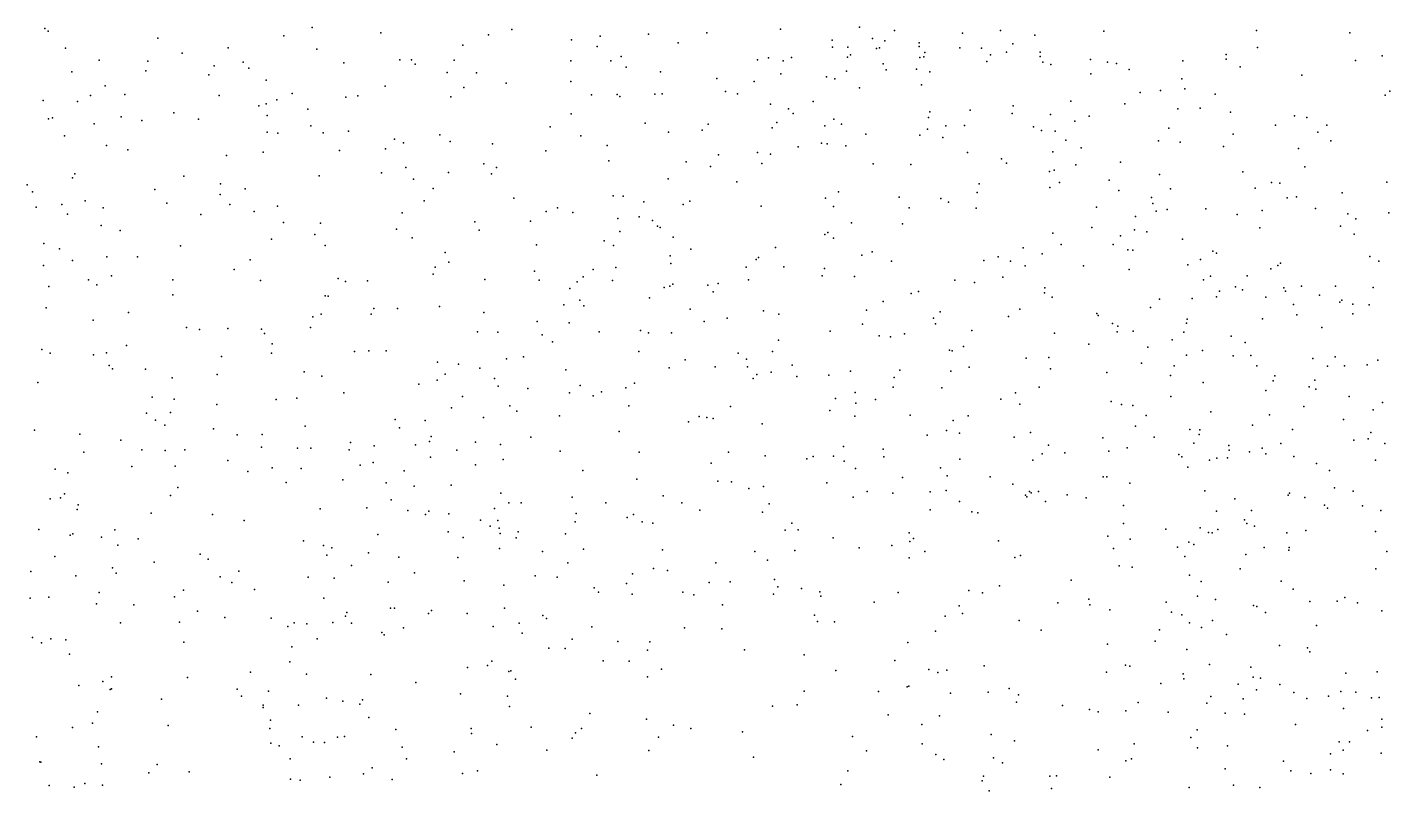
# Model space of a CAD drawing. Header units: metres. Extents: x -25 to 25, y -27.7 to 27.8.
# Drawn here: x 2.909 to 6.004, y 12.156 to 13.889 of the extents above; entities that cross this region are included whole.
import ezdxf

# ---------------------------------------------------------------- set-up
doc = ezdxf.new("R2010")
doc.units = ezdxf.units.M

msp = doc.modelspace()

# ---------------------------------------------------------------- linework, layer by layer
for p in [(2.9491, 13.8867, -1.315), (2.9563, 13.88, -6.9092), (3.2056, 13.8641, 3.1676), (3.4916, 13.8694, 14.7451), (3.556, 13.8885, 6.9122), (3.712, 13.8769, 6.7086), (3.9569, 13.8717, -13.3739), (4.0099, 13.8845, -23.0332), (4.2106, 13.8687, -16.7471), (4.3199, 13.8732, -16.1871), (4.4528, 13.8767, -20.9929), (4.6202, 13.8848, -15.0529), (4.7995, 13.8892, 5.5616), (4.8286, 13.864, 14.134), (4.8789, 13.8816, -14.4984), (5.0331, 13.8759, -11.935), (5.1195, 13.8817, -21.0489), (5.1973, 13.8712, -21.5835), (5.3545, 13.8806, 3.1834), (5.7012, 13.8816, 13.8507), (5.913, 13.8766, 17.9366), (2.9961, 13.8416, -3.0189), (3.3654, 13.8423, -0.6216), (3.5665, 13.8395, -0.5478), (3.8984, 13.8489, -24.4534), (4.1453, 13.861, -21.5518), (4.2034, 13.8456, -21.3371), (4.3871, 13.8535, -8.5293), (4.7371, 13.86, 14.3013), (4.7382, 13.8439, 16.9127), (4.773, 13.844, -13.8236), (4.8375, 13.841, -14.7767), (4.8449, 13.8424, 3.1187), (4.857, 13.8585, -20.6496), (4.9346, 13.8454, 16.1798), (4.9348, 13.8536, -20.0792), (5.0271, 13.8428, -22.8588), (5.0762, 13.8419, 3.1427), (5.1332, 13.8329, -17.0422), (5.1473, 13.8517, -22.5092), (5.7035, 13.843, 16.4203), (3.0724, 13.8146, -0.8419), (3.1831, 13.8119, 5.3925), (3.2608, 13.8304, -25.2023), (3.3994, 13.8103, 6.9823), (3.6282, 13.8083, -6.7282), (3.7552, 13.815, 6.5611), (3.7814, 13.8156, -16.6353), (3.7904, 13.8058, -13.5459), (3.879, 13.8145, 6.4279), (4.1433, 13.8129, -16.3597), (4.2345, 13.8133, -22.3228), (4.2582, 13.8229, 0.0606), (4.5673, 13.8154, -15.3124), (4.5926, 13.8195, 14.5001), (4.6256, 13.8132, 16.7693), (4.6448, 13.8205, 5.1268), (4.7718, 13.8216, 5.2173), (4.7787, 13.8263, -20.315), (4.8527, 13.806, 17.1376), (4.936, 13.8208, -14.1048), (4.9457, 13.8219, -8.6213), (4.9475, 13.832, 1.7226), (5.0886, 13.8114, 16.1028), (5.0967, 13.8268, -20.7097), (5.2093, 13.8231, 17.459), (5.2098, 13.8328, -22.2973), (5.2155, 13.81, -11.3068), (5.2341, 13.8043, -22.9286), (5.3243, 13.8163, -21.1952), (5.3622, 13.8097, -21.7736), (5.3827, 13.8072, -22.453), (5.5335, 13.8132, -16.9249), (5.6318, 13.827, 2.0505), (5.6321, 13.817, -19.9661), (5.9259, 13.8138, 14.4232), (5.9862, 13.8241, 14.6442), (3.0102, 13.7879, -0.3855), (3.1781, 13.7905, -6.7685), (3.3217, 13.7811, -16.645), (3.3332, 13.8015, -13.9552), (3.4121, 13.7965, 3.0981), (3.8627, 13.7866, -20.7724), (3.929, 13.786, 14.8187), (4.2694, 13.7989, -20.599), (4.3476, 13.7877, 14.7125), (4.4753, 13.7732, 14.627), (4.6203, 13.7832, 16.3309), (4.7245, 13.777, -12.443), (4.7431, 13.772, 1.1464), (4.7694, 13.7899, -8.8341), (4.8596, 13.7929, 5.7147), (4.9285, 13.7943, 5.4945), (4.9591, 13.788, 17.2775), (5.3244, 13.7837, 17.6283), (5.4116, 13.7935, -22.1536), (5.531, 13.772, 13.8396), (5.6635, 13.7994, 3.2559), (5.8038, 13.7807, 14.053), (3.086, 13.7561, -13.1784), (3.4519, 13.7693, -24.9918), (3.7221, 13.7557, -16.9154), (3.9003, 13.7525, 2.9629), (3.9968, 13.7626, -0.2828), (4.1433, 13.7658, 2.9749), (4.4952, 13.7436, -12.8333), (4.56, 13.7662, -8.7127), (4.7995, 13.7516, -8.3327), (4.94, 13.7585, -17.0066), (5.4368, 13.741, 17.7575), (5.4832, 13.7457, -21.5091), (5.5379, 13.7493, -21.9072), (6.0036, 13.7442, -10.0565), (2.9448, 13.7226, -5.3777), (3.0232, 13.7209, 3.2687), (3.0529, 13.7345, 14.819), (3.1303, 13.7365, 7.1377), (3.3447, 13.7345, 14.8129), (3.4347, 13.7112, -6.6725), (3.4516, 13.7157, 6.8432), (3.4761, 13.7241, -16.5112), (3.511, 13.7385, -16.888), (3.6327, 13.7304, -24.7707), (3.6597, 13.7336, -5.8108), (3.8711, 13.7315, 5.0898), (4.1905, 13.7357, 6.1598), (4.2487, 13.7362, -23.6957), (4.2547, 13.7317, -23.9142), (4.3346, 13.7371, 6.0975), (4.3511, 13.7384, -15.9869), (4.5224, 13.7379, -16.9268), (4.5969, 13.7147, 5.9306), (4.694, 13.7203, 17.1037), (5.1482, 13.7108, 13.8558), (5.2792, 13.7214, 16.0512), (5.402, 13.7157, -10.6934), (5.6071, 13.7371, 17.8708), (5.993, 13.7347, 3.4035), (2.9573, 13.6813, 5.4465), (2.966, 13.6839, -16.2052), (3.1221, 13.6861, -25.3615), (3.2419, 13.6953, 3.2278), (3.2979, 13.6806, 5.3039), (3.4538, 13.6888, -13.7096), (3.5466, 13.7033, 3.0799), (4.1442, 13.693, -23.2533), (4.6377, 13.7042, 0.5601), (4.6484, 13.6933, 3.1237), (4.7409, 13.6809, 1.5047), (4.9561, 13.6842, 5.6121), (4.9588, 13.697, 13.9871), (5.0505, 13.7009, 5.3218), (5.1462, 13.6936, -14.2892), (5.233, 13.6914, -20.4866), (5.321, 13.6874, 13.7863), (5.5225, 13.7043, -22.7655), (5.5733, 13.7058, -22.5551), (5.642, 13.6967, -22.1327), (5.787, 13.6883, 17.9672), (5.8156, 13.6844, 14.2103), (3.061, 13.67, -3.9542), (3.1695, 13.6778, -16.7574), (3.454, 13.6514, -5.7209), (3.478, 13.6487, 14.8597), (3.5532, 13.6652, 6.6074), (3.5808, 13.6495, -0.2022), (3.6385, 13.6532, 14.8472), (4.097, 13.6631, -0.0674), (4.3127, 13.6718, -13.3714), (4.3654, 13.651, -22.4195), (4.4421, 13.6554, 5.9728), (4.4557, 13.6694, 16.538), (4.6007, 13.6611, 14.518), (4.6116, 13.6728, -12.6189), (4.7206, 13.6651, 14.3695), (4.7585, 13.669, 16.051), (4.9535, 13.6577, -14.9487), (4.9954, 13.6655, 17.4688), (5.0379, 13.6663, -12.1676), (5.1942, 13.6635, 2.0288), (5.2123, 13.6551, -20.254), (5.2435, 13.6536, -10.8988), (5.2884, 13.6764, 3.2262), (5.5022, 13.6601, 3.2526), (5.7444, 13.667, 13.9567), (5.84, 13.651, -16.7049), (5.8608, 13.667, 16.3461), (2.9934, 13.6429, -3.1662), (3.0888, 13.6209, 14.9313), (3.7433, 13.6349, -6.004), (3.7632, 13.6266, -21.2717), (3.8463, 13.6452, -24.6338), (3.8692, 13.6295, 6.1533), (3.9655, 13.6245, -21.3541), (4.1665, 13.6429, 5.0948), (4.2259, 13.6209, -22.6073), (4.6601, 13.6181, 5.0472), (4.7128, 13.6259, 1.3013), (4.726, 13.6249, -16.9745), (4.768, 13.6203, 17.3144), (4.8136, 13.6464, 14.2033), (4.9362, 13.644, 15.9629), (4.9883, 13.6387, 5.1394), (5.2677, 13.6328, -16.9792), (5.4783, 13.6312, 5.3555), (5.5274, 13.6282, 16.1049), (5.6258, 13.6184, -20.8687), (5.6482, 13.6468, -21.122), (5.8698, 13.6316, -10.1843), (3.1374, 13.6107, -3.7421), (3.3613, 13.5978, -25.1226), (3.4446, 13.6059, 6.7081), (3.6182, 13.6094, 6.392), (3.7229, 13.6131, 5.0993), (4.0867, 13.6085, -21.0607), (4.2299, 13.5863, -13.1468), (4.479, 13.5994, 16.9953), (4.5675, 13.6048, 16.1299), (4.5971, 13.6011, -22.9503), (5.0443, 13.6052, -13.8371), (5.1218, 13.5908, 17.6525), (5.2386, 13.6065, -11.1259), (5.3024, 13.6158, 5.4285), (5.796, 13.6143, -21.9709), (3.0174, 13.5562, 7.1149), (3.7135, 13.5587, -6.5446), (3.769, 13.5706, -17.1134), (3.8654, 13.5595, 5.0753), (3.9458, 13.5791, 3.0501), (3.9636, 13.5566, -16.2558), (3.9748, 13.5707, -20.8765), (4.4053, 13.5836, 16.4192), (4.4605, 13.5731, 16.2454), (4.5773, 13.5802, -15.4148), (4.8305, 13.5789, -12.4688), (4.9161, 13.5777, 3.193), (5.1331, 13.5804, 15.9081), (5.2307, 13.5617, 17.7614), (5.2413, 13.5647, -11.9595), (5.2903, 13.577, 15.9333), (5.3922, 13.583, 5.2056), (5.4808, 13.5553, -20.0742), (5.6698, 13.5609, 2.2097), (5.8111, 13.5725, -21.6993), (2.909, 13.5318, -16.7752), (3.0114, 13.5472, 5.35), (3.2644, 13.5513, -16.1998), (3.3479, 13.5334, 6.8047), (3.5718, 13.5523, -16.3333), (3.7862, 13.5446, -6.2185), (4.3647, 13.5449, 16.7821), (4.5208, 13.5384, -12.7946), (5.0712, 13.5339, 3.2381), (5.2314, 13.5253, 13.7299), (5.2533, 13.5366, -23.298), (5.3666, 13.5423, 17.8569), (5.6978, 13.5236, 5.1498), (5.7354, 13.5365, 18.0349), (5.7541, 13.535, 3.3414), (5.9967, 13.5375, 18.1026), (2.9207, 13.5156, 3.4208), (3.0408, 13.4954, -3.5414), (3.1985, 13.5209, -5.5525), (3.347, 13.5097, 0.1952), (3.4038, 13.5227, -13.4015), (3.8107, 13.4954, -21.0874), (3.8313, 13.5228, -0.1125), (4.0138, 13.5015, 5.9816), (4.2396, 13.5064, 5.0733), (4.2628, 13.5059, 0.1895), (4.3092, 13.4929, -12.9755), (4.4136, 13.4947, 3.1428), (4.7218, 13.501, 17.4126), (4.7517, 13.5153, 15.9143), (4.8896, 13.5034, 5.0334), (4.9838, 13.5001, 17.6198), (5.0666, 13.5143, 13.8306), (5.3886, 13.5184, -14.2341), (5.4623, 13.5024, 5.4423), (5.5053, 13.5226, -10.4955), (5.7703, 13.5021, 5.5102), (5.7916, 13.5043, -22.6852), (5.8956, 13.5131, -22.2801), (2.929, 13.4805, -3.3254), (2.9872, 13.4866, 15.0472), (3.0007, 13.4651, -4.19), (3.0812, 13.4791, 3.3908), (3.2259, 13.4897, -25.2546), (3.3034, 13.4643, 3.3178), (3.369, 13.4869, 5.2066), (3.4244, 13.4711, 6.5562), (3.4775, 13.4834, -17.0616), (3.7606, 13.4679, -16.2435), (4.0873, 13.471, -16.0441), (4.113, 13.4796, 14.8288), (4.1481, 13.469, -22.8986), (4.3988, 13.4869, 14.7175), (4.5762, 13.4831, 15.9916), (4.7403, 13.4822, 3.2046), (4.9122, 13.479, -13.596), (5.0011, 13.492, -15.0761), (5.0644, 13.4784, -12.3259), (5.3379, 13.4808, -14.0011), (5.4657, 13.4889, -20.2945), (5.4732, 13.4718, -16.8642), (5.4982, 13.4755, -23.197), (5.586, 13.4773, 13.7821), (5.6567, 13.4638, -23.0307), (5.7139, 13.4735, 16.1626), (5.8348, 13.4774, -20.9202), (5.9087, 13.4658, 14.5614), (6.0014, 13.4681, 3.4926), (3.0772, 13.4391, 0.2869), (3.4909, 13.4458, -6.5175), (3.575, 13.4442, 0.1572), (3.7475, 13.431, 6.0418), (3.9257, 13.4477, 14.8971), (4.0523, 13.4491, 0.0204), (4.2504, 13.4547, 3.1362), (4.2989, 13.4591, -24.1254), (4.3289, 13.4508, 16.9547), (4.3401, 13.4379, 5.8771), (4.3465, 13.4344, 16.2101), (4.7812, 13.4455, 0.728), (4.8972, 13.4432, 5.6155), (5.3269, 13.4348, 3.3028), (5.4262, 13.4597, 15.9393), (5.7087, 13.4342, 14.1265), (5.8916, 13.4378, 5.1527), (5.9266, 13.4546, -16.6563), (3.12, 13.4275, -16.7393), (3.4639, 13.4084, -5.8288), (3.5625, 13.419, 3.257), (3.7834, 13.4115, 3.2067), (3.9354, 13.4287, 3.1531), (4.2195, 13.4042, -17.0425), (4.2552, 13.4252, 16.5907), (4.3763, 13.4129, 5.04), (4.7203, 13.4187, 1.1424), (4.7277, 13.4236, -15.3601), (4.74, 13.4107, 5.6916), (5.2382, 13.4219, -14.8968), (5.3924, 13.4158, -11.3441), (5.4236, 13.4297, -11.6834), (5.4517, 13.425, -14.6381), (5.5327, 13.4085, -14.3835), (5.9229, 13.4192, -21.203), (2.9469, 13.3981, 5.2995), (2.9819, 13.3859, 3.4814), (3.2569, 13.3931, 15.0786), (3.5853, 13.3938, -6.0394), (3.8583, 13.3781, 5.0193), (4.0658, 13.3952, 5.0446), (4.2405, 13.3936, -23.3251), (4.3691, 13.3706, -23.6701), (4.4159, 13.3855, -22.9013), (4.6082, 13.3889, -13.3718), (4.8047, 13.3718, 1.7691), (4.8282, 13.3793, 17.6012), (5.171, 13.3885, 5.0753), (5.2141, 13.3748, 17.8661), (5.2576, 13.3959, -10.6928), (5.3755, 13.3957, 17.9543), (5.4085, 13.3843, 5.095), (5.42, 13.3832, 13.679), (5.6014, 13.3812, -20.148), (5.61, 13.3762, 18.0687), (5.9584, 13.3689, 16.2474), (2.9456, 13.3486, -15.8829), (3.0117, 13.3594, -5.37), (3.0895, 13.3681, -3.894), (3.1594, 13.3681, -15.9894), (3.3789, 13.3394, -16.7364), (3.4153, 13.3612, 6.4145), (3.8352, 13.3446, -17.1005), (3.8667, 13.3561, 5.9392), (4.1941, 13.3391, 16.7154), (4.2455, 13.344, 16.1094), (4.3706, 13.3526, 15.9155), (4.5422, 13.3448, 5.7709), (4.5647, 13.3623, 4.9732), (4.5698, 13.3663, -23.2003), (4.6271, 13.3452, 3.2422), (4.7195, 13.3412, 15.7876), (4.8717, 13.358, 4.9522), (5.0814, 13.3596, 15.7638), (5.1142, 13.3677, 3.3016), (5.1419, 13.3583, -13.6107), (5.1753, 13.3479, -16.9328), (5.3081, 13.3476, -11.0878), (5.4119, 13.3393, 5.4482), (5.5452, 13.35, 15.9738), (5.5736, 13.3622, 5.4724), (5.7334, 13.3411, -20.4897), (5.7494, 13.3485, 3.4238), (5.7552, 13.3534, 14.425), (5.9789, 13.3583, -21.4225), (3.0481, 13.3158, -25.3246), (3.1004, 13.325, 7.0098), (3.2398, 13.3155, 6.7874), (3.4388, 13.3143, 5.0778), (3.6153, 13.3188, -6.3111), (3.6318, 13.312, -16.9544), (3.682, 13.3134, 3.325), (3.8308, 13.3288, 14.955), (3.9483, 13.3166, -15.9575), (4.0613, 13.3352, 14.8837), (4.0715, 13.3151, 3.23), (4.1577, 13.3114, -24.3506), (4.1719, 13.323, 16.4759), (4.2381, 13.3145, 16.9943), (4.4786, 13.3076, 15.7155), (4.5473, 13.3158, 14.5828), (4.7145, 13.3246, 14.3917), (4.7876, 13.3233, -12.689), (5.0161, 13.3151, 13.8893), (5.0601, 13.3094, 17.7934), (5.1251, 13.3222, -23.528), (5.5803, 13.3159, -11.5982), (5.5964, 13.3241, 3.4011), (5.6799, 13.325, 16.0784), (2.9582, 13.3008, -3.6681), (3.0672, 13.3046, 5.2241), (3.2396, 13.2815, -25.1407), (3.5856, 13.2797, 6.1003), (3.5923, 13.279, -13.1602), (4.1417, 13.2963, 15.926), (4.3554, 13.2986, 17.2213), (4.3683, 13.3014, 0.3572), (4.375, 13.306, -13.2036), (4.4546, 13.3038, 17.3469), (4.4669, 13.2889, -15.5468), (4.9165, 13.2848, 14.0379), (4.9331, 13.2894, 5.5688), (5.2198, 13.2865, -12.3317), (5.2201, 13.298, 5.456), (5.2366, 13.2763, 13.6469), (5.6104, 13.2774, -23.2775), (5.6172, 13.29, 13.8036), (5.6535, 13.2998, -14.2355), (5.6688, 13.2933, 14.2446), (5.7221, 13.2767, 4.9582), (5.7628, 13.298, -10.1891), (5.7665, 13.2899, -19.9933), (5.803, 13.3014, 18.1578), (5.8438, 13.2808, 14.6118), (5.8805, 13.3017, -22.8621), (5.9657, 13.2988, 5.6212), (2.9517, 13.2523, 3.6033), (3.696, 13.251, 5.9894), (3.7502, 13.251, -24.7113), (3.8454, 13.2554, 0.2349), (4.128, 13.2588, 0.2407), (4.1642, 13.2699, 15.6025), (4.1731, 13.2565, 4.9752), (4.3223, 13.275, 15.5849), (4.415, 13.249, 4.9529), (4.5815, 13.2452, 15.6114), (4.8148, 13.2467, -23.59), (4.853, 13.2665, 0.843), (5.1631, 13.2494, 4.9655), (5.4601, 13.2529, -11.2017), (5.4809, 13.2721, -10.3369), (5.5551, 13.2734, 4.9896), (5.7853, 13.2598, 5.5496), (5.89, 13.2655, -11.9693), (5.8951, 13.2695, 2.3676), (5.9201, 13.2604, -11.6981), (5.9566, 13.2591, 4.8854), (3.0586, 13.2241, -4.0706), (3.1393, 13.2414, -16.4688), (3.5573, 13.2316, 4.964), (3.5767, 13.2379, 3.4259), (3.6898, 13.2379, -15.9305), (3.9464, 13.242, 3.3006), (4.0672, 13.2211, 16.3589), (4.1398, 13.2182, 16.913), (4.4464, 13.2213, 14.6759), (4.4984, 13.2291, 3.2704), (4.6157, 13.2381, 17.5526), (4.8057, 13.2151, 14.2031), (4.9672, 13.2287, -23.8173), (4.972, 13.2158, 1.9432), (4.9823, 13.243, 4.9229), (5.1374, 13.2328, 3.3998), (5.3385, 13.2396, -13.5803), (5.3411, 13.2351, 2.1942), (5.3739, 13.2168, -14.9487), (5.5421, 13.2176, 13.6865), (5.5433, 13.2262, -13.7351), (5.7144, 13.2276, -20.2624), (5.7929, 13.236, 16.1351), (5.9194, 13.239, -20.6953), (3.2704, 13.2073, 15.1713), (3.3002, 13.2027, 6.5832), (3.3642, 13.2051, 3.5226), (3.441, 13.2042, -6.36), (3.448, 13.1943, 15.122), (3.5523, 13.2076, -16.6611), (3.932, 13.1978, 15.7738), (3.978, 13.1973, 16.0185), (4.0785, 13.191, 15.4609), (4.2076, 13.1979, -22.7535), (4.3022, 13.2011, 3.2761), (4.3201, 13.1953, -12.9939), (4.3726, 13.1958, -23.5015), (4.7329, 13.1991, 1.1785), (4.8441, 13.1887, 17.7382), (4.8698, 13.1865, 0.6432), (4.9012, 13.1934, 3.3579), (5.0542, 13.2007, -12.5671), (5.2421, 13.1949, 15.7453), (5.3848, 13.1978, 3.4613), (5.386, 13.2104, 18.0331), (5.4212, 13.1995, 13.5849), (5.5358, 13.1967, 18.1217), (5.6435, 13.1881, 14.3554), (5.8495, 13.2076, -23.0719), (2.9421, 13.1574, -16.3291), (3.1341, 13.1669, 3.6145), (3.4649, 13.1707, -24.8616), (3.6526, 13.153, 15.0508), (3.6852, 13.1544, 0.3875), (3.7242, 13.1547, 3.4813), (4.1021, 13.175, 14.8801), (4.2983, 13.153, 14.7609), (4.6013, 13.1534, 4.8757), (4.6151, 13.1786, -23.52), (5.0036, 13.156, 15.6771), (5.0099, 13.1544, -24.104), (5.0356, 13.1645, 13.8298), (5.3205, 13.1699, -10.4653), (5.4538, 13.1626, 4.9179), (5.5097, 13.1794, -23.5552), (5.5781, 13.1552, 14.046), (5.6749, 13.1737, 16.0201), (2.961, 13.1491, 7.0827), (3.0598, 13.1453, 15.2218), (3.0888, 13.1502, -6.4925), (3.0954, 13.1217, 6.9518), (3.3502, 13.1421, 6.4252), (3.4636, 13.1496, -6.0814), (3.8409, 13.1287, 14.9962), (3.8886, 13.1246, -15.7716), (3.9978, 13.1362, 16.5942), (4.0359, 13.1414, 5.817), (4.4033, 13.1342, -23.7028), (4.5234, 13.1491, -13.2287), (4.5424, 13.1359, 15.4313), (4.6464, 13.1219, -23.8604), (5.1775, 13.1379, 5.464), (5.2296, 13.1393, 17.9692), (5.4398, 13.1264, 15.8392), (5.5417, 13.1449, -16.7019), (5.6483, 13.1432, 5.5051), (5.6882, 13.1442, 3.5287), (5.8286, 13.1374, -11.314), (5.8793, 13.1411, -20.4973), (5.952, 13.1226, -12.3316), (5.9762, 13.1336, 3.6656), (3.1024, 13.1141, -25.1324), (3.1779, 13.1129, 5.0554), (3.2383, 13.0933, -15.7533), (3.3405, 13.1011, 4.9792), (3.5383, 13.1069, 4.8488), (3.5777, 13.0968, 6.0487), (3.858, 13.1013, -16.9366), (3.9371, 13.1156, 3.4177), (3.9701, 13.092, 15.3926), (4.1324, 13.1115, -15.6749), (4.3673, 13.1163, 15.3365), (4.4713, 13.1182, 17.524), (4.5449, 13.1181, -17.0847), (4.5577, 13.0915, 0.5011), (4.5664, 13.101, 14.5035), (4.5985, 13.1065, -15.4478), (4.6566, 13.0964, -12.8633), (4.7293, 13.0997, 14.2802), (4.7789, 13.1085, -24.0615), (4.8783, 13.0944, -12.7574), (4.8907, 13.1109, 5.5675), (5.0064, 13.1082, 3.4653), (5.0487, 13.1176, 17.8569), (5.2328, 13.1138, -10.72), (5.3612, 13.1057, -24.0136), (5.5054, 13.0986, 3.559), (5.5136, 13.1204, -11.0095), (5.7017, 13.1203, -23.3926), (5.7423, 13.0976, 14.59), (5.8623, 13.1197, 14.7131), (5.9009, 13.1207, -19.9983), (2.9331, 13.0825, -5.3255), (3.7981, 13.079, 15.6658), (3.8402, 13.088, 15.9764), (3.9784, 13.0745, 0.3663), (4.0461, 13.0689, 16.9422), (4.1408, 13.0596, -24.2661), (4.1651, 13.0758, 15.2746), (4.2133, 13.0619, 5.7366), (4.2683, 13.0704, 3.3671), (4.2883, 13.0813, -22.9511), (4.7892, 13.0598, 3.4214), (4.876, 13.0724, 14.0183), (4.9859, 13.0707, 4.7688), (5.1536, 13.0594, 15.6984), (5.207, 13.0718, 3.5665), (5.58, 13.0831, -12.4315), (5.7221, 13.0648, 4.7516), (5.7387, 13.0869, -13.6986), (5.8204, 13.0726, 16.1218), (5.8334, 13.0881, 3.6285), (5.8359, 13.0673, 5.5825), (3.1924, 13.0495, 15.2203), (3.2427, 13.0446, -16.1909), (3.3395, 13.0329, 3.7653), (3.4744, 13.0439, 15.1568), (3.5214, 13.0474, 3.693), (3.6277, 13.0591, -24.7098), (3.8975, 13.0511, 16.388), (4.0052, 13.0301, -23.0073), (4.1943, 13.0526, 14.8144), (4.2754, 13.0299, 4.8182), (4.5061, 13.0286, 4.8002), (4.7446, 13.0465, -13.2702), (4.7907, 13.0357, 15.4757), (4.8354, 13.0443, -17.082), (5.12, 13.0446, 13.6939), (5.1634, 13.0333, 4.7551), (5.3708, 13.0395, -13.381), (5.3943, 13.033, -12.5633), (5.4203, 13.0304, 2.2532), (5.5063, 13.0507, 4.79), (5.8084, 13.0284, -10.1282), (5.9118, 13.0513, -14.0395), (5.9869, 13.0372, 3.808), (3.1797, 13.013, 3.8204), (3.2342, 13.0147, 6.6167), (3.7444, 12.9989, 3.6624), (3.8725, 13.0251, 4.7372), (3.9455, 13.003, 3.5321), (4.0208, 13.0174, 15.267), (4.1176, 13.0069, 17.1897), (4.4352, 13.0053, 5.6665), (4.4525, 13.0034, 3.4077), (4.4667, 13.0011, -23.9463), (4.7317, 13.0191, 4.7429), (4.7889, 13.0061, 0.5569), (4.9141, 13.0089, 0.9107), (5.0463, 13.0074, -13.2818), (5.4503, 13.0077, 18.1229), (5.5973, 13.0163, 13.6544), (5.7303, 13.0094, 2.4191), (5.8983, 12.9985, -14.4016), (5.9658, 13.0208, -13.773), (2.9255, 12.9743, -4.5363), (3.2, 12.9969, 4.9273), (3.2213, 12.9857, 0.5429), (3.3323, 12.9773, -24.8642), (3.5399, 12.9838, 3.8408), (3.7543, 12.9796, 15.5362), (3.8126, 12.9962, 16.1841), (4.2533, 12.9713, 17.4114), (4.4107, 12.9934, 14.6367), (4.5779, 12.9891, 17.6825), (4.9966, 12.9741, 0.6602), (5.0122, 12.9967, 1.93), (5.0264, 12.9681, 3.6361), (5.1876, 12.9691, -12.7629), (5.4258, 12.9835, 3.6799), (5.5495, 12.976, 13.9228), (5.5724, 12.975, 4.6649), (5.6918, 12.9856, 3.6818), (5.7826, 12.9759, -11.089), (5.9607, 12.9689, -16.5326), (3.0282, 12.9652, 6.955), (3.1219, 12.952, -15.6382), (3.3858, 12.9638, 3.91), (3.4413, 12.9359, -16.1475), (3.4423, 12.9648, 4.7004), (3.643, 12.9466, 15.1011), (3.6971, 12.9387, 3.8316), (3.7906, 12.9415, 16.3355), (3.8229, 12.949, 16.5279), (3.8261, 12.9602, 15.0188), (3.9272, 12.9471, 5.8009), (3.9837, 12.9422, -15.6554), (4.0527, 12.9584, -22.7665), (4.763, 12.9378, -24.2646), (4.9533, 12.9635, 5.5462), (5.1505, 12.9588, 5.4997), (5.2282, 12.9402, 3.7595), (5.3517, 12.9569, -24.2312), (5.4683, 12.9586, 13.449), (5.5583, 12.945, -10.159), (5.5709, 12.9644, 14.3706), (5.6383, 12.9395, -13.4124), (5.7559, 12.9443, 4.5469), (5.922, 12.9518, -23.3135), (5.9549, 12.9549, 16.1622), (5.9927, 12.9442, 4.2908), (3.0372, 12.9245, 15.2498), (3.1691, 12.9302, 6.7344), (3.2224, 12.9285, 3.9742), (3.2669, 12.9299, 4.7771), (3.3645, 12.9055, -6.2628), (3.5231, 12.9336, -15.7145), (3.5528, 12.934, 3.9903), (3.6403, 12.9302, -16.3433), (3.8248, 12.9136, -16.6067), (3.8844, 12.9294, 3.6619), (3.9903, 12.9083, -23.2127), (4.1191, 12.927, 3.5319), (4.2991, 12.9249, 3.4864), (4.5015, 12.9243, 14.5005), (4.585, 12.9165, 5.6174), (4.6796, 12.9092, 4.6476), (4.6943, 12.9147, 17.7636), (4.7403, 12.9157, 5.5953), (4.8532, 12.9317, 3.5646), (4.8543, 12.9138, 1.563), (5.0272, 12.9086, 17.9021), (5.1932, 12.9063, 15.6536), (5.2142, 12.9208, 4.5677), (5.2654, 12.9229, 13.5354), (5.3653, 12.927, 4.6001), (5.4072, 12.9343, 15.8038), (5.5248, 12.9192, 5.5349), (5.5317, 12.9137, 14.0752), (5.594, 12.9067, 3.7996), (5.6112, 12.9111, 13.5387), (5.6352, 12.9119, 18.2012), (5.639, 12.9295, 15.9735), (5.685, 12.9255, -23.8098), (5.7137, 12.9335, 5.568), (5.7221, 12.9205, -14.788), (5.7855, 12.9147, 14.6814), (5.9709, 12.9064, 4.1051), (2.9724, 12.8859, -3.9622), (3.0008, 12.8778, -4.274), (3.1467, 12.8918, -24.9206), (3.2449, 12.893, -16.0063), (3.4102, 12.8805, 0.5861), (3.4655, 12.8892, 4.4114), (3.5313, 12.8872, 4.2103), (3.6655, 12.8951, 15.7332), (3.695, 12.9012, 15.9798), (3.7649, 12.8819, 4.3992), (3.9269, 12.8956, -24.3926), (4.1712, 12.8828, 4.6558), (4.4624, 12.9, 0.5193), (4.7648, 12.9044, 14.0925), (4.7903, 12.8874, 15.3397), (4.983, 12.8891, -24.3866), (5.5451, 12.8904, 4.5386), (5.8372, 12.8986, -23.5239), (5.8664, 12.883, -13.4461), (3.2509, 12.8442, 4.2324), (3.4973, 12.8554, 6.1358), (3.6257, 12.862, 5.9922), (3.7242, 12.8552, 4.2447), (3.7877, 12.8471, 3.9745), (3.8716, 12.8496, 16.8777), (4.2934, 12.8636, -23.1213), (4.4772, 12.859, -13.1428), (4.5083, 12.8571, 4.6412), (4.5814, 12.8467, 3.5676), (4.7252, 12.8547, -15.2776), (4.8973, 12.867, -12.9801), (4.9982, 12.8709, 4.483), (5.0963, 12.8689, 3.8338), (5.1477, 12.8519, 4.4025), (5.3527, 12.8689, 3.8786), (5.3611, 12.8686, -16.6314), (5.4132, 12.8539, -10.7028), (5.8784, 12.8438, -14.6289), (2.9611, 12.8185, 6.937), (2.9846, 12.8211, 0.5679), (2.9935, 12.83, -15.5083), (3.2345, 12.8259, 4.4841), (3.7359, 12.8162, 16.4806), (3.9843, 12.8318, 4.5173), (4.1466, 12.8226, -24.091), (4.3533, 12.8251, 4.6128), (4.5477, 12.8423, -24.1984), (4.7846, 12.8228, 3.6556), (4.8167, 12.835, 17.8136), (4.8749, 12.8315, 1.2208), (4.9594, 12.8343, 13.8345), (4.9959, 12.8373, -16.9546), (5.0261, 12.8124, 15.4782), (5.1766, 12.8272, 0.7269), (5.1791, 12.8234, 13.6362), (5.1855, 12.8351, 2.129), (5.1893, 12.8326, -13.111), (5.2059, 12.8352, 3.9991), (5.2216, 12.8128, 5.5536), (5.271, 12.8275, 4.1736), (5.314, 12.8209, 15.737), (5.5836, 12.8366, 3.9549), (5.6518, 12.8183, 4.3107), (5.7726, 12.8272, 4.0787), (5.7756, 12.8312, 18.2225), (5.8104, 12.8217, 12.4727), (5.9208, 12.8357, 12.3577), (3.0226, 12.7945, 4.4227), (3.0249, 12.8054, 4.6045), (3.1902, 12.786, 6.6659), (3.3297, 12.783, 15.2034), (3.5741, 12.7962, 15.13), (3.68, 12.798, 16.2678), (3.7731, 12.7921, 16.6603), (3.8134, 12.7829, 15.0083), (3.8214, 12.7904, -23.1164), (3.8663, 12.7849, 5.8063), (3.97, 12.7966, -22.1064), (4.0029, 12.8095, -22.3717), (4.0308, 12.8098, 3.7267), (4.1556, 12.7855, 4.5325), (4.223, 12.8097, -22.7319), (4.2863, 12.783, 15.0843), (4.3957, 12.8098, -15.4184), (4.4363, 12.793, 3.6053), (4.5792, 12.7886, 17.7416), (4.5943, 12.8076, -17.2498), (4.9601, 12.7936, 4.3148), (5.0547, 12.789, 0.8981), (5.0683, 12.7872, 5.5618), (5.3992, 12.8038, 13.4487), (5.6102, 12.7903, 5.6024), (5.6896, 12.7925, 12.3296), (5.8551, 12.8045, -12.6366), (5.8621, 12.7971, -10.9918), (5.9416, 12.8024, 12.6995), (5.9835, 12.7919, 2.5153), (3.402, 12.7697, 6.2711), (3.9385, 12.7704, 0.6255), (3.9603, 12.7567, -23.3805), (3.9776, 12.7693, 4.3415), (3.9806, 12.7523, -24.2276), (4.1531, 12.7668, 0.6015), (4.2719, 12.7761, -17.1532), (4.3056, 12.7664, 17.5431), (4.3299, 12.7638, 14.6217), (4.6453, 12.7638, 4.4956), (5.3985, 12.7625, -15.037), (5.5728, 12.7528, 12.4955), (5.6734, 12.7709, 14.5599), (5.6789, 12.7626, 12.6397), (5.6967, 12.7565, 13.2823), (2.9355, 12.7489, -4.4733), (3.0068, 12.7362, 1.4964), (3.0126, 12.7394, 1.8494), (3.078, 12.7316, 15.2451), (3.1076, 12.7481, -15.8032), (3.1611, 12.728, 1.6852), (3.5366, 12.7235, -24.6497), (3.705, 12.7374, -16.2015), (3.8649, 12.744, -15.6193), (3.8991, 12.7307, -16.492), (3.9832, 12.7396, 4.182), (4.0197, 12.7303, 3.9452), (4.0242, 12.7438, 17.2249), (4.1317, 12.7394, 17.3745), (4.6301, 12.7474, 3.6936), (4.6599, 12.7482, 14.1355), (4.7391, 12.7305, 5.5628), (4.9121, 12.7417, 5.57), (4.9133, 12.7221, 1.4216), (4.9216, 12.7283, 1.636), (5.115, 12.7231, 0.507), (5.3636, 12.7341, -24.3742), (5.4139, 12.7274, 15.8171), (5.4948, 12.7495, 2.4248), (5.5469, 12.7201, -16.4785), (5.5921, 12.7423, -10.7739), (5.6004, 12.7415, -12.8241), (5.6129, 12.7493, 13.5868), (5.7697, 12.7418, 16.0344), (5.8132, 12.7469, 5.5984), (5.9712, 12.7445, 13.0292), (2.9717, 12.688, -24.8785), (3.1149, 12.7134, 2.0285), (3.3017, 12.6934, 1.7668), (3.5815, 12.7125, -15.6775), (3.5891, 12.6908, 15.8154), (3.6007, 12.7076, 16.0194), (3.6841, 12.6958, 0.7147), (3.9815, 12.7058, 5.706), (4.0794, 12.6994, 15.0767), (4.1724, 12.7046, -15.4511), (4.3522, 12.7026, 4.448), (4.5613, 12.6993, 14.3871), (4.6522, 12.7017, 15.124), (4.7987, 12.7073, 4.1947), (4.8724, 12.7129, 13.8988), (4.9477, 12.6993, 17.8721), (5.1651, 12.69, 17.9643), (5.3763, 12.7057, 5.6153), (5.5215, 12.709, -13.1048), (5.5586, 12.7152, 13.782), (5.6769, 12.6921, 12.8068), (5.718, 12.708, 13.0009), (5.7746, 12.7025, 14.6646), (5.7753, 12.7085, -23.9257), (5.9967, 12.6989, -16.3562), (3.1024, 12.6623, 1.2745), (3.1975, 12.675, 1.4385), (3.32, 12.682, -15.8084), (3.6452, 12.6672, 5.9747), (3.753, 12.6866, -22.2391), (3.8871, 12.6852, 15.174), (4.1366, 12.6731, 4.297), (4.3314, 12.6604, 5.5903), (4.4733, 12.6734, 3.7793), (4.5901, 12.6795, 4.3769), (4.9119, 12.6846, 15.2915), (5.1522, 12.6855, -16.7399), (5.3893, 12.6667, -10.2268), (5.4189, 12.6639, 18.076), (5.5385, 12.6874, 12.2512), (5.6637, 12.6594, 18.1795), (5.9718, 12.6596, 14.8052), (2.9168, 12.654, 5.4634), (3.0195, 12.6441, 0.7062), (3.1109, 12.6501, 6.7943), (3.3474, 12.6416, 1.56), (3.3734, 12.6288, 6.3726), (3.3895, 12.6542, 0.7337), (3.5469, 12.6406, 6.0967), (3.6059, 12.6388, 16.3019), (3.7285, 12.6298, -24.4574), (3.7885, 12.651, -21.6671), (3.9017, 12.6327, 17.0999), (4.0625, 12.6438, -23.5832), (4.1129, 12.641, -22.0101), (4.2704, 12.6266, 14.7518), (4.284, 12.6481, 3.8422), (4.3632, 12.6557, 0.6373), (4.4579, 12.6289, 15.0408), (4.5055, 12.6299, -17.3192), (4.6059, 12.6359, 3.8725), (5.2797, 12.6338, -10.4413), (5.5485, 12.645, 14.2637), (5.575, 12.631, -24.2431), (5.7569, 12.6319, -13.1958), (2.9579, 12.5955, 5.6807), (3.0721, 12.6059, -5.8118), (3.2438, 12.5961, -6.0218), (3.2641, 12.6116, -6.2543), (3.4248, 12.6129, 1.8198), (3.9916, 12.6228, 14.8416), (4.1965, 12.6168, -24.2386), (4.2063, 12.6071, -22.2274), (4.2826, 12.6021, 4.1416), (4.3982, 12.6065, 4.283), (4.4233, 12.601, 3.9252), (4.6042, 12.6025, 4.0797), (4.6138, 12.6191, -15.1586), (4.6675, 12.6153, 17.7886), (4.7092, 12.6073, -17.265), (4.7116, 12.5975, 14.2725), (4.8869, 12.6061, -17.0483), (5.0474, 12.6105, -24.5179), (5.0785, 12.6054, 15.3997), (5.1175, 12.6214, -15.0732), (5.5671, 12.5979, 0.5828), (5.7842, 12.6136, -14.7941), (2.9153, 12.5935, 2.29), (3.0666, 12.5801, -4.1865), (3.1509, 12.5782, 2.2955), (3.5824, 12.5935, 15.645), (3.7343, 12.5701, -23.1573), (3.7429, 12.5703, -22.8906), (3.8271, 12.5652, -23.3817), (3.9931, 12.5701, -23.771), (4.4883, 12.5783, 5.5354), (4.8325, 12.5839, -24.5273), (5.0258, 12.5761, 2.0433), (5.2497, 12.5823, 5.6282), (5.3199, 12.5908, 13.5957), (5.3225, 12.5777, 15.7158), (5.3678, 12.5668, 0.8151), (5.4958, 12.5839, 15.903), (5.6079, 12.5902, 0.3534), (5.6939, 12.5767, 5.6462), (5.7016, 12.5739, -12.9087), (5.822, 12.5859, 16.0036), (5.8839, 12.5866, 12.0607), (5.9018, 12.5948, 2.5855), (5.9307, 12.5825, -10.926), (5.9854, 12.5646, -23.6358), (3.1205, 12.5372, 1.1014), (3.2545, 12.5384, 1.2397), (3.2959, 12.5635, 15.1637), (3.3576, 12.5492, 1.3815), (3.4627, 12.5481, 6.2156), (3.5155, 12.5372, 1.7121), (3.5441, 12.5347, 15.8198), (3.6029, 12.5378, -22.2291), (3.6318, 12.5522, 16.6156), (3.6348, 12.5605, 15.4513), (3.6457, 12.5364, 0.8642), (3.8205, 12.5582, 5.8087), (3.908, 12.5585, -16.3275), (4.0263, 12.5363, -21.701), (4.0803, 12.554, -24.5221), (4.088, 12.5469, 17.3677), (4.6969, 12.5543, 15.0741), (4.7038, 12.5402, 14.4719), (4.7425, 12.5393, 0.5585), (4.9941, 12.5524, 5.5868), (5.0334, 12.5582, 17.8917), (5.1622, 12.5424, 13.7112), (5.5078, 12.5614, -14.9807), (5.5311, 12.5556, 12.1362), (5.5487, 12.5368, 13.9269), (5.6013, 12.5426, 14.3922), (5.7217, 12.5604, 13.3266), (2.9208, 12.5038, 0.9025), (3.5006, 12.5289, 2.0385), (3.7147, 12.5153, -21.4936), (3.7193, 12.5103, -22.496), (3.7638, 12.5256, 14.9713), (3.967, 12.5291, -15.4984), (4.0332, 12.5136, 5.6554), (4.1916, 12.5282, -22.6529), (4.4018, 12.5257, 14.7695), (4.4865, 12.5236, 14.9017), (4.9721, 12.5181, 15.241), (5.2121, 12.5205, 2.3387), (5.4805, 12.5209, -16.4458), (5.5763, 12.5267, 13.5662), (5.6325, 12.5104, 12.8098), (5.8373, 12.5311, 13.2268), (2.9415, 12.4916, 5.2975), (2.9622, 12.5008, 6.8556), (2.9967, 12.4984, -24.7758), (3.2646, 12.493, 6.6169), (3.5097, 12.483, 16.0209), (3.5671, 12.5007, 16.4166), (4.0936, 12.4794, -16.8186), (4.1304, 12.4788, -15.3638), (4.1465, 12.5002, 14.9005), (4.2504, 12.4947, 5.576), (4.3177, 12.4754, 17.5742), (4.3229, 12.4939, 0.8017), (4.5378, 12.4759, 17.7257), (4.9087, 12.4924, -15.0404), (5.3626, 12.4888, 0.3973), (5.4711, 12.4957, -10.6288), (5.5426, 12.4763, 18.0801), (5.7535, 12.4855, 18.1537), (5.8165, 12.4802, 5.6069), (5.8223, 12.4714, 14.6411), (3.0051, 12.4663, -4.0018), (3.5052, 12.4489, 1.4662), (3.9644, 12.4498, 14.9319), (4.2171, 12.4508, -22.0178), (4.2764, 12.4499, -24.8098), (4.6736, 12.4647, 5.5166), (4.8796, 12.4515, 14.5378), (5.4033, 12.4414, 5.6862), (5.4036, 12.4409, 2.4865), (5.5945, 12.4423, -10.014), (3.1007, 12.4146, 0.9483), (3.2727, 12.4133, 1.1097), (3.4159, 12.4254, 1.2927), (3.5435, 12.421, 15.6162), (3.6897, 12.4197, -24.5857), (3.9088, 12.4355, 5.7225), (3.954, 12.4401, 17.226), (4.0028, 12.4269, -21.4024), (4.0074, 12.4283, -23.1357), (4.0182, 12.4094, -22.8665), (4.3174, 12.4148, -15.114), (4.3492, 12.4319, -17.2514), (4.7455, 12.4293, 14.8913), (4.9566, 12.4314, -24.608), (4.9769, 12.4244, 14.2426), (4.9978, 12.4296, 14.0704), (5.0826, 12.4396, 13.8822), (5.3599, 12.4254, -24.4615), (5.4135, 12.4388, 13.5754), (5.5342, 12.4215, 0.7468), (5.5356, 12.4102, 12.5661), (5.6882, 12.4367, -10.7553), (5.6934, 12.4137, 15.9567), (5.7103, 12.4113, 11.9932), (5.9041, 12.4227, -23.8635), (5.975, 12.4263, -14.7274), (3.0265, 12.3952, 5.4948), (3.0806, 12.4043, 2.4857), (3.0971, 12.3858, -5.8828), (3.1001, 12.3877, 15.1626), (3.3859, 12.3869, 6.4032), (3.4573, 12.3823, 6.2235), (3.7918, 12.4017, 17.0048), (4.6739, 12.3821, -24.7868), (4.8426, 12.3816, -17.1476), (4.9074, 12.3918, 1.8658), (4.911, 12.3931, 5.5603), (5.0913, 12.3798, -15.0174), (5.139, 12.3884, 5.6217), (5.4836, 12.3994, 12.0336), (5.659, 12.3983, 12.9313), (5.7011, 12.3848, 13.4375), (5.7536, 12.3974, 14.5145), (5.7854, 12.3787, 0.1322), (5.8922, 12.3815, -12.9992), (5.9266, 12.3794, 18.1432), (3.214, 12.3638, 6.7171), (3.3957, 12.3706, 2.4026), (3.4451, 12.3503, 16.2397), (3.5248, 12.3505, -21.992), (3.5889, 12.366, 16.679), (3.6258, 12.3595, 1.5845), (3.6644, 12.3523, -15.7346), (3.6702, 12.3622, 1.8354), (3.8931, 12.3758, 15.0589), (3.9998, 12.3704, -22.6422), (4.0041, 12.3475, -21.1178), (4.6018, 12.3481, 0.7193), (4.6579, 12.3512, 17.7725), (5.0061, 12.3772, -16.8705), (5.1562, 12.357, 1.1532), (5.1606, 12.3739, 15.4256), (5.26, 12.3496, 15.5817), (5.4322, 12.3565, -10.1868), (5.5879, 12.3548, 14.0255), (5.5974, 12.37, 13.7738), (5.6705, 12.3645, 18.0956), (5.8153, 12.3652, -9.9345), (5.8645, 12.3709, -16.2108), (5.9622, 12.3669, 12.1611), (5.9798, 12.3673, 9.9982), (3.0686, 12.3355, -6.4378), (3.4448, 12.3446, 15.8456), (3.6848, 12.3224, 2.0287), (4.1864, 12.3313, -17.0128), (4.3158, 12.3185, -25.0036), (4.8646, 12.3285, 17.826), (4.9807, 12.3259, 14.6748), (5.3213, 12.3405, 13.6697), (5.3411, 12.335, -14.9922), (5.4038, 12.3374, 12.3143), (5.5004, 12.3346, 0.314), (5.6299, 12.3321, -24.267), (5.6737, 12.3301, 14.3336), (5.8989, 12.3429, -0.063), (5.9858, 12.3184, 5.4769), (3.0115, 12.2994, 0.7491), (3.0571, 12.3093, 5.8239), (3.2287, 12.3042, -6.0601), (3.46, 12.2975, 15.6649), (3.4615, 12.3165, 16.4157), (3.7458, 12.2951, 5.8323), (3.9172, 12.2971, -16.1803), (3.9182, 12.2856, 5.684), (4.0537, 12.3003, -16.4519), (4.1546, 12.2874, 5.5846), (4.168, 12.2971, -21.6148), (4.377, 12.3048, -14.9267), (4.4163, 12.2973, 5.5082), (4.5339, 12.2899, 17.6954), (4.9406, 12.3062, 2.0579), (5.5661, 12.2945, 5.7059), (5.7892, 12.3062, 5.6167), (5.9533, 12.2927, 15.9486), (5.9856, 12.3005, -16.0346), (2.9298, 12.2784, 6.7956), (3.0712, 12.2558, 5.6517), (3.4622, 12.2643, 1.1197), (3.4814, 12.2579, 1.2102), (3.5333, 12.2785, 6.0854), (3.5595, 12.2664, -21.2926), (3.5842, 12.2657, 14.9742), (3.614, 12.2777, -24.7632), (3.6292, 12.2793, 15.31), (3.7604, 12.2552, -15.9589), (3.9758, 12.2608, 17.2502), (4.147, 12.2751, -16.8134), (4.3427, 12.2774, 1.0107), (4.7832, 12.2788, 5.5241), (4.9413, 12.2623, 15.0751), (5.0984, 12.284, 2.3055), (5.1513, 12.2696, 14.1642), (5.4232, 12.2626, 15.7728), (5.5516, 12.2769, 13.5227), (5.6351, 12.2581, 12.85), (5.8884, 12.2673, 14.6109), (5.9124, 12.2671, 10.436), (3.5065, 12.2287, -21.5052), (3.7704, 12.2283, 17.0148), (3.8787, 12.2442, -15.6267), (4.0888, 12.2478, -22.227), (4.321, 12.2471, 17.5456), (4.5586, 12.2319, 5.5046), (4.8148, 12.2464, 0.5884), (4.9723, 12.2383, 14.8354), (4.9908, 12.2268, 5.5801), (5.1038, 12.2307, 15.3276), (5.3417, 12.249, 12.0564), (5.4043, 12.2241, -16.4876), (5.4172, 12.2286, 2.5165), (5.5666, 12.2535, 15.8713), (5.8691, 12.2394, 2.6404), (5.8978, 12.248, -14.8155), (5.9843, 12.241, -9.9124), (2.9374, 12.2214, 5.1404), (2.9398, 12.2211, 15.1335), (3.0773, 12.2168, 2.6165), (3.185, 12.1964, 15.0417), (3.204, 12.2154, 6.7599), (3.2765, 12.1991, -24.7573), (3.6724, 12.1941, 1.1974), (3.6927, 12.2082, 1.5344), (3.8972, 12.1951, -20.9474), (3.9313, 12.2013, 1.1997), (4.773, 12.2013, -17.276), (5.1241, 12.2191, 14.517), (5.6298, 12.2055, 13.945), (5.7622, 12.2235, 14.4438), (5.7792, 12.2014, 10.0454), (5.8241, 12.195, -10.7719), (5.8687, 12.2033, 18.1425), (5.8978, 12.1944, 9.897), (2.959, 12.1676, -24.7544), (3.0155, 12.164, -4.5127), (3.0396, 12.1724, 5.3387), (3.08, 12.1687, 0.7016), (3.5066, 12.1819, 16.646), (3.5286, 12.1803, 15.3916), (3.5966, 12.1871, 1.3348), (3.7377, 12.1814, 2.0684), (4.2023, 12.1915, -21.2831), (4.7565, 12.1699, -25.0002), (5.0776, 12.1785, -16.8081), (5.0809, 12.1889, 1.2558), (5.2313, 12.1889, 5.6395), (5.2466, 12.19, -16.6276), (5.3679, 12.1867, 12.321), (5.548, 12.163, 11.9395), (5.6489, 12.1683, 10.345), (5.7089, 12.1636, 14.2913), (5.0936, 12.156, 0.5146), (5.2356, 12.1612, 15.5311)]:
    msp.add_point(p)

doc.saveas('drawing.dxf')
